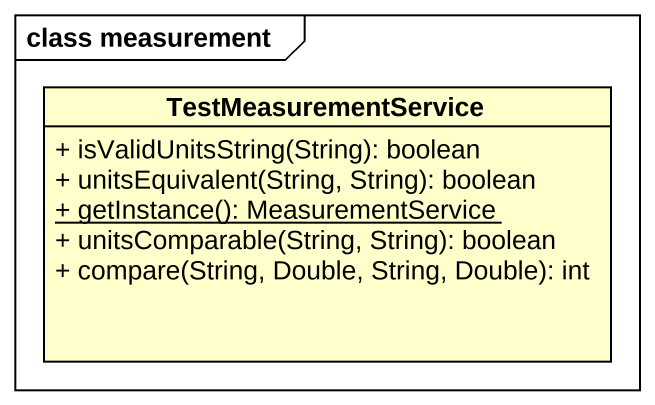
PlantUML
@startuml
mainframe class measurement
hide circle
hide empty members
skinparam classAttributeIconSize 0
class TestMeasurementService {
  + isValidUnitsString(String): boolean
  + unitsEquivalent(String, String): boolean
  {static} + getInstance(): MeasurementService
  + unitsComparable(String, String): boolean
  + compare(String, Double, String, Double): int
}
@enduml
